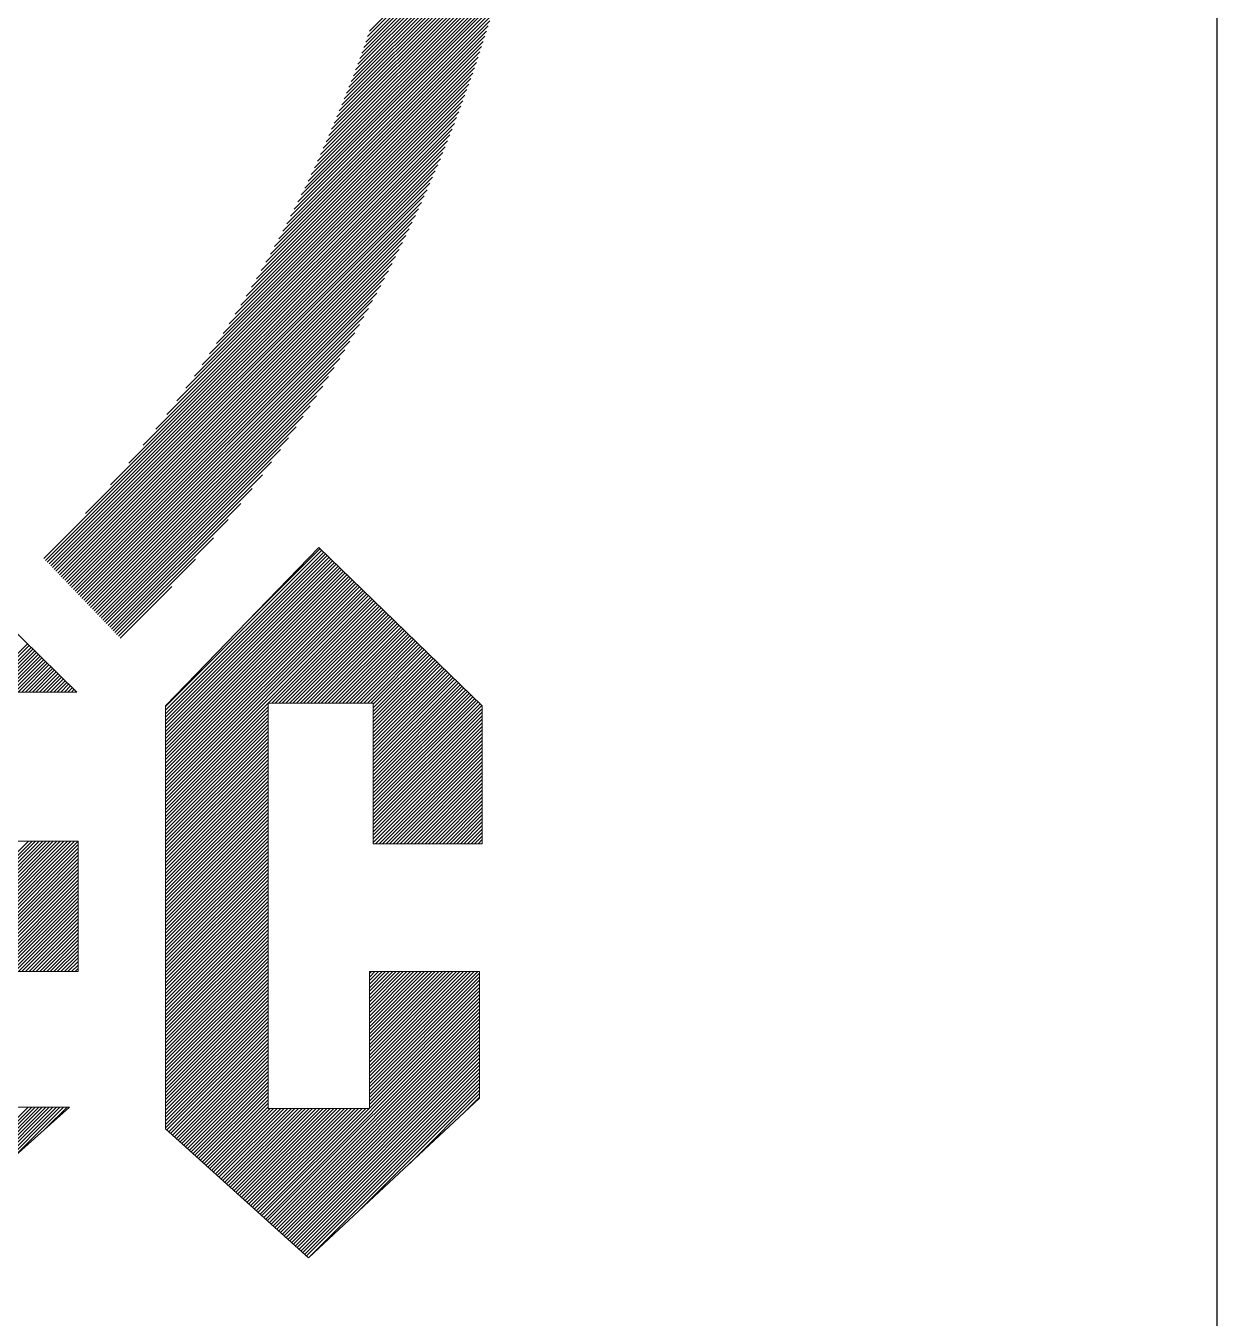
# Model space of a CAD drawing. Header units: inches. Extents: x 35 to 2894, y 23 to 617.
# Drawn here: x 855.64 to 865.16, y 117.22 to 127.54 of the extents above; entities that cross this region are included whole.
import ezdxf

# ---------------------------------------------------------------- set-up
doc = ezdxf.new("R2010")
doc.units = ezdxf.units.IN
doc.header["$MEASUREMENT"] = 0
doc.layers.add('Layer 1', color=7, linetype='Continuous')
doc.layers.add('ONDOCS', color=7, linetype='Continuous', lineweight=0)

msp = doc.modelspace()

# ---------------------------------------------------------------- linework, layer by layer
at = {"layer": 'Layer 1', "color": 0, "lineweight": 9}
msp.add_lwpolyline([(45.012, 606.841), (865.156, 606.841), (865.156, 32.767), (45.012, 32.767), (45.012, 606.841)], dxfattribs=at)
at = {"layer": 'Layer 1', "color": 0, "lineweight": -3}
msp.add_lwpolyline([(865.156, 32.767), (865.156, 254.817)], dxfattribs=at)
at = {"layer": 'ONDOCS', "color": 7, "linetype": 'Continuous', "lineweight": 0, "ltscale": 100}
for p, q in [((858.354, 127.415), (859.624, 128.684)), ((858.369, 127.458), (859.631, 128.72)), ((858.384, 127.501), (859.638, 128.755)), ((858.306, 127.282), (859.601, 128.577)), ((858.322, 127.327), (859.609, 128.613)), ((858.338, 127.371), (859.616, 128.649)), ((858.273, 127.192), (859.586, 128.505)), ((858.29, 127.237), (859.593, 128.541)), ((858.22, 127.054), (859.561, 128.395)), ((858.238, 127.1), (859.569, 128.432)), ((858.255, 127.146), (859.577, 128.468)), ((858.163, 126.913), (859.535, 128.284)), ((858.182, 126.96), (859.544, 128.321)), ((858.201, 127.007), (859.552, 128.358)), ((858.103, 126.767), (859.507, 128.172)), ((858.123, 126.816), (859.517, 128.21)), ((858.143, 126.865), (859.526, 128.247)), ((858.06, 126.668), (859.488, 128.096)), ((858.081, 126.718), (859.498, 128.134)), ((857.992, 126.515), (859.458, 127.981)), ((858.015, 126.567), (859.468, 128.02)), ((858.038, 126.617), (859.478, 128.058)), ((857.919, 126.357), (859.426, 127.864)), ((857.944, 126.41), (859.437, 127.903)), ((857.968, 126.463), (859.447, 127.942)), ((857.867, 126.248), (859.404, 127.785)), ((857.893, 126.303), (859.415, 127.825)), ((857.783, 126.08), (859.369, 127.666)), ((857.812, 126.137), (859.381, 127.706)), ((857.839, 126.193), (859.392, 127.746)), ((857.692, 125.904), (859.332, 127.544)), ((857.723, 125.963), (859.345, 127.585)), ((857.753, 126.022), (859.357, 127.625)), ((857.626, 125.781), (859.306, 127.462)), ((857.659, 125.843), (859.319, 127.503)), ((857.556, 125.655), (859.28, 127.378)), ((857.592, 125.719), (859.293, 127.42)), ((857.441, 125.455), (859.238, 127.252)), ((857.481, 125.523), (859.252, 127.294)), ((857.519, 125.589), (859.266, 127.336)), ((857.356, 125.313), (859.209, 127.166)), ((857.399, 125.385), (859.223, 127.209)), ((857.214, 125.086), (859.163, 127.035)), ((857.263, 125.164), (859.178, 127.079)), ((857.311, 125.24), (859.194, 127.123)), ((857.106, 124.922), (859.131, 126.946)), ((857.161, 125.006), (859.147, 126.991)), ((856.985, 124.744), (859.097, 126.856)), ((857.047, 124.835), (859.114, 126.902)), ((856.765, 124.439), (859.045, 126.719)), ((856.845, 124.547), (859.062, 126.765)), ((856.917, 124.648), (859.08, 126.811)), ((856.576, 124.194), (859.008, 126.625)), ((856.676, 124.322), (859.026, 126.672)), ((856.316, 123.877), (858.969, 126.531)), ((856.46, 124.049), (858.989, 126.578)), ((855.782, 123.287), (858.929, 126.434)), ((856.115, 123.648), (858.95, 126.482)), ((855.796, 123.272), (858.909, 126.385)), ((855.81, 123.258), (858.888, 126.336)), ((855.824, 123.244), (858.866, 126.286)), ((855.838, 123.229), (858.844, 126.235)), ((855.852, 123.215), (858.822, 126.185)), ((855.865, 123.2), (858.799, 126.133)), ((855.879, 123.186), (858.775, 126.082)), ((855.893, 123.171), (858.751, 126.029)), ((855.907, 123.157), (858.726, 125.976)), ((855.921, 123.142), (858.701, 125.923)), ((855.935, 123.128), (858.675, 125.868)), ((855.949, 123.114), (858.649, 125.814)), ((855.962, 123.099), (858.621, 125.758)), ((855.976, 123.085), (858.593, 125.702)), ((855.99, 123.07), (858.565, 125.645)), ((856.004, 123.056), (858.535, 125.587)), ((856.018, 123.041), (858.505, 125.529)), ((856.032, 123.027), (858.474, 125.469)), ((856.046, 123.013), (858.442, 125.409)), ((856.059, 122.998), (858.409, 125.348)), ((856.073, 122.984), (858.375, 125.285)), ((856.087, 122.969), (858.34, 125.222)), ((856.101, 122.955), (858.304, 125.157)), ((856.115, 122.94), (858.266, 125.092)), ((856.129, 122.926), (858.227, 125.025)), ((856.143, 122.911), (858.187, 124.956)), ((856.156, 122.897), (858.146, 124.886)), ((856.17, 122.883), (858.102, 124.814)), ((856.184, 122.868), (858.057, 124.741)), ((856.198, 122.854), (858.01, 124.666)), ((856.212, 122.839), (857.961, 124.588)), ((856.226, 122.825), (857.909, 124.508)), ((856.24, 122.81), (857.855, 124.425)), ((856.253, 122.796), (857.797, 124.34)), ((856.267, 122.782), (857.737, 124.251)), ((856.281, 122.767), (857.672, 124.158)), ((856.295, 122.753), (857.602, 124.06)), ((856.309, 122.738), (857.528, 123.957)), ((856.323, 122.724), (857.446, 123.847)), ((856.337, 122.709), (857.356, 123.728)), ((856.35, 122.695), (857.254, 123.599)), ((856.364, 122.68), (857.137, 123.453)), ((856.755, 122.104), (858.003, 123.353)), ((856.755, 122.076), (858.018, 123.339)), ((856.755, 122.047), (858.032, 123.325)), ((856.755, 122.019), (858.046, 123.311)), ((857.391, 122.769), (857.989, 123.367)), ((856.378, 122.666), (856.995, 123.283)), ((856.755, 121.991), (858.061, 123.297)), ((856.755, 121.963), (858.075, 123.283)), ((856.755, 121.934), (858.089, 123.269)), ((856.755, 121.906), (858.104, 123.255)), ((856.755, 121.878), (858.118, 123.241)), ((856.755, 121.849), (858.133, 123.227)), ((856.755, 121.821), (858.147, 123.214)), ((856.755, 121.793), (858.161, 123.2)), ((856.755, 121.764), (858.176, 123.186)), ((856.755, 121.736), (858.19, 123.172)), ((856.755, 121.708), (858.204, 123.158)), ((856.755, 121.68), (858.219, 123.144)), ((856.755, 121.651), (858.233, 123.13)), ((856.755, 121.623), (858.248, 123.116)), ((856.392, 122.652), (856.805, 123.065)), ((856.755, 121.595), (858.262, 123.102)), ((856.755, 121.566), (858.276, 123.088)), ((856.755, 121.538), (858.291, 123.074)), ((856.755, 121.51), (858.305, 123.06)), ((856.755, 121.482), (858.319, 123.046)), ((856.755, 121.453), (858.334, 123.033)), ((856.755, 121.425), (858.348, 123.019)), ((856.755, 121.397), (858.363, 123.005)), ((856.755, 121.368), (858.377, 122.991)), ((856.755, 121.34), (858.391, 122.977)), ((857.574, 122.132), (858.406, 122.963)), ((857.603, 122.132), (858.42, 122.949)), ((857.631, 122.132), (858.434, 122.935)), ((857.659, 122.132), (858.449, 122.921)), ((857.687, 122.132), (858.463, 122.907)), ((857.716, 122.132), (858.477, 122.893)), ((857.744, 122.132), (858.492, 122.879)), ((857.772, 122.132), (858.506, 122.865)), ((857.801, 122.132), (858.521, 122.851)), ((857.829, 122.132), (858.535, 122.838)), ((857.857, 122.132), (858.549, 122.824)), ((857.886, 122.132), (858.564, 122.81)), ((857.914, 122.132), (858.578, 122.796)), ((857.942, 122.132), (858.592, 122.782)), ((857.97, 122.132), (858.607, 122.768)), ((857.999, 122.132), (858.621, 122.754)), ((858.027, 122.132), (858.636, 122.74)), ((858.055, 122.132), (858.65, 122.726)), ((858.084, 122.132), (858.664, 122.712)), ((858.112, 122.132), (858.679, 122.698)), ((855.267, 122.22), (855.652, 122.605)), ((855.295, 122.22), (855.666, 122.591)), ((858.14, 122.132), (858.693, 122.684)), ((858.168, 122.132), (858.707, 122.67)), ((858.197, 122.132), (858.722, 122.657)), ((858.225, 122.132), (858.736, 122.643)), ((858.253, 122.132), (858.751, 122.629)), ((858.282, 122.132), (858.765, 122.615)), ((858.31, 122.132), (858.779, 122.601)), ((858.338, 122.132), (858.794, 122.587)), ((855.323, 122.22), (855.68, 122.577)), ((855.352, 122.22), (855.695, 122.563)), ((855.38, 122.22), (855.709, 122.549)), ((855.408, 122.22), (855.723, 122.535)), ((855.436, 122.22), (855.738, 122.521)), ((855.465, 122.22), (855.752, 122.507)), ((855.493, 122.22), (855.766, 122.493)), ((858.367, 122.132), (858.808, 122.573)), ((858.395, 122.132), (858.822, 122.559)), ((858.414, 122.123), (858.837, 122.545)), ((858.414, 122.094), (858.851, 122.531)), ((858.414, 122.066), (858.865, 122.517)), ((858.414, 122.038), (858.88, 122.503)), ((858.414, 122.009), (858.894, 122.489)), ((855.521, 122.22), (855.78, 122.479)), ((855.55, 122.22), (855.795, 122.465)), ((855.578, 122.22), (855.809, 122.451)), ((855.606, 122.22), (855.823, 122.437)), ((855.635, 122.22), (855.838, 122.423)), ((855.663, 122.22), (855.852, 122.409)), ((855.691, 122.22), (855.866, 122.395)), ((855.719, 122.22), (855.88, 122.381)), ((858.414, 121.981), (858.909, 122.476)), ((858.414, 121.953), (858.923, 122.462)), ((858.414, 121.925), (858.937, 122.448)), ((858.414, 121.896), (858.952, 122.434)), ((858.414, 121.868), (858.966, 122.42)), ((858.414, 121.84), (858.98, 122.406)), ((858.414, 121.811), (858.995, 122.392)), ((855.748, 122.22), (855.895, 122.367)), ((855.776, 122.22), (855.909, 122.353)), ((855.804, 122.22), (855.923, 122.339)), ((855.833, 122.22), (855.938, 122.325)), ((855.861, 122.22), (855.952, 122.311)), ((855.889, 122.22), (855.966, 122.297)), ((855.918, 122.22), (855.98, 122.283)), ((858.414, 121.783), (859.009, 122.378)), ((858.414, 121.755), (859.024, 122.364)), ((858.414, 121.726), (859.038, 122.35)), ((858.414, 121.698), (859.052, 122.336)), ((858.414, 121.67), (859.067, 122.322)), ((858.414, 121.642), (859.081, 122.308)), ((858.414, 121.613), (859.095, 122.295)), ((858.414, 121.585), (859.11, 122.281)), ((855.946, 122.22), (855.995, 122.269)), ((855.974, 122.22), (856.009, 122.255)), ((856.002, 122.22), (856.023, 122.241)), ((856.031, 122.22), (856.038, 122.227)), ((858.414, 121.557), (859.124, 122.267)), ((858.414, 121.528), (859.139, 122.253)), ((858.414, 121.5), (859.153, 122.239)), ((858.414, 121.472), (859.167, 122.225)), ((858.414, 121.444), (859.182, 122.211)), ((858.414, 121.415), (859.196, 122.197)), ((858.414, 121.387), (859.21, 122.183)), ((856.755, 121.312), (857.574, 122.131)), ((856.755, 121.283), (857.574, 122.103)), ((856.755, 121.255), (857.574, 122.075)), ((858.414, 121.359), (859.225, 122.169)), ((858.414, 121.33), (859.239, 122.155)), ((858.414, 121.302), (859.253, 122.141)), ((858.414, 121.274), (859.268, 122.127)), ((858.414, 121.245), (859.282, 122.113)), ((858.414, 121.217), (859.284, 122.087)), ((856.755, 121.227), (857.574, 122.047)), ((856.755, 121.199), (857.574, 122.018)), ((856.755, 121.17), (857.574, 121.99)), ((858.414, 121.189), (859.284, 122.059)), ((858.414, 121.161), (859.284, 122.031)), ((858.414, 121.132), (859.284, 122.003)), ((858.414, 121.104), (859.284, 121.974)), ((856.755, 121.142), (857.574, 121.962)), ((856.755, 121.114), (857.574, 121.933)), ((856.755, 121.085), (857.574, 121.905)), ((856.755, 121.057), (857.574, 121.877)), ((858.414, 121.076), (859.284, 121.946)), ((858.414, 121.047), (859.284, 121.918)), ((858.414, 121.019), (859.284, 121.889)), ((856.755, 121.029), (857.574, 121.849)), ((856.755, 121.001), (857.574, 121.82)), ((856.755, 120.972), (857.574, 121.792)), ((856.755, 120.944), (857.574, 121.764)), ((858.432, 121.008), (859.284, 121.861)), ((858.46, 121.008), (859.284, 121.833)), ((858.488, 121.008), (859.284, 121.805)), ((858.517, 121.008), (859.284, 121.776)), ((856.755, 120.916), (857.574, 121.735)), ((856.755, 120.887), (857.574, 121.707)), ((856.755, 120.859), (857.574, 121.679)), ((858.545, 121.008), (859.284, 121.748)), ((858.573, 121.008), (859.284, 121.72)), ((858.601, 121.008), (859.284, 121.691)), ((858.63, 121.008), (859.284, 121.663)), ((856.755, 120.831), (857.574, 121.65)), ((856.755, 120.802), (857.574, 121.622)), ((856.755, 120.774), (857.574, 121.594)), ((856.755, 120.746), (857.574, 121.566)), ((858.658, 121.008), (859.284, 121.635)), ((858.686, 121.008), (859.284, 121.606)), ((858.715, 121.008), (859.284, 121.578)), ((856.755, 120.718), (857.574, 121.537)), ((856.755, 120.689), (857.574, 121.509)), ((856.755, 120.661), (857.574, 121.481)), ((856.755, 120.633), (857.574, 121.452)), ((858.743, 121.008), (859.284, 121.55)), ((858.771, 121.008), (859.284, 121.522)), ((858.799, 121.008), (859.284, 121.493)), ((858.828, 121.008), (859.284, 121.465)), ((856.755, 120.604), (857.574, 121.424)), ((856.755, 120.576), (857.574, 121.396)), ((856.755, 120.548), (857.574, 121.368)), ((858.856, 121.008), (859.284, 121.437)), ((858.884, 121.008), (859.284, 121.408)), ((858.913, 121.008), (859.284, 121.38)), ((858.941, 121.008), (859.284, 121.352)), ((856.755, 120.52), (857.574, 121.339)), ((856.755, 120.491), (857.574, 121.311)), ((856.755, 120.463), (857.574, 121.283)), ((856.755, 120.435), (857.574, 121.254)), ((858.969, 121.008), (859.284, 121.323)), ((858.998, 121.008), (859.284, 121.295)), ((859.026, 121.008), (859.284, 121.267)), ((856.755, 120.406), (857.574, 121.226)), ((856.755, 120.378), (857.574, 121.198)), ((856.755, 120.35), (857.574, 121.169)), ((856.755, 120.321), (857.574, 121.141)), ((859.054, 121.008), (859.284, 121.239)), ((859.082, 121.008), (859.284, 121.21)), ((859.111, 121.008), (859.284, 121.182)), ((859.139, 121.008), (859.284, 121.154)), ((856.755, 120.293), (857.574, 121.113)), ((856.755, 120.265), (857.574, 121.085)), ((856.755, 120.237), (857.574, 121.056)), ((859.167, 121.008), (859.284, 121.125)), ((859.196, 121.008), (859.284, 121.097)), ((859.224, 121.008), (859.284, 121.069)), ((859.252, 121.008), (859.284, 121.041)), ((854.617, 119.986), (855.659, 121.028)), ((854.645, 119.986), (855.688, 121.028)), ((854.674, 119.986), (855.716, 121.028)), ((854.702, 119.986), (855.744, 121.028)), ((854.73, 119.986), (855.773, 121.028)), ((854.759, 119.986), (855.801, 121.028)), ((854.787, 119.986), (855.829, 121.028)), ((854.815, 119.986), (855.857, 121.028)), ((854.843, 119.986), (855.886, 121.028)), ((854.872, 119.986), (855.914, 121.028)), ((854.9, 119.986), (855.942, 121.028)), ((854.928, 119.986), (855.971, 121.028)), ((854.957, 119.986), (855.999, 121.028)), ((854.985, 119.986), (856.027, 121.028)), ((855.013, 119.986), (856.056, 121.028)), ((855.041, 119.986), (856.056, 121.001)), ((855.07, 119.986), (856.056, 120.973)), ((855.098, 119.986), (856.056, 120.944)), ((856.755, 120.208), (857.574, 121.028)), ((856.755, 120.18), (857.574, 121)), ((856.755, 120.152), (857.574, 120.971)), ((856.755, 120.123), (857.574, 120.943)), ((859.28, 121.008), (859.284, 121.012)), ((855.126, 119.986), (856.056, 120.916)), ((855.155, 119.986), (856.056, 120.888)), ((855.183, 119.986), (856.056, 120.859)), ((855.211, 119.986), (856.056, 120.831)), ((856.755, 120.095), (857.574, 120.915)), ((856.755, 120.067), (857.574, 120.887)), ((856.755, 120.038), (857.574, 120.858)), ((855.24, 119.986), (856.056, 120.803)), ((855.268, 119.986), (856.056, 120.775)), ((855.296, 119.986), (856.056, 120.746)), ((856.755, 120.01), (857.574, 120.83)), ((856.755, 119.982), (857.574, 120.802)), ((856.755, 119.954), (857.574, 120.773)), ((856.755, 119.925), (857.574, 120.745)), ((855.324, 119.986), (856.056, 120.718)), ((855.353, 119.986), (856.056, 120.69)), ((855.381, 119.986), (856.056, 120.661)), ((855.409, 119.986), (856.056, 120.633)), ((856.755, 119.897), (857.574, 120.717)), ((856.755, 119.869), (857.574, 120.688)), ((856.755, 119.84), (857.574, 120.66)), ((856.755, 119.812), (857.574, 120.632)), ((855.438, 119.986), (856.056, 120.605)), ((855.466, 119.986), (856.056, 120.576)), ((855.494, 119.986), (856.056, 120.548)), ((856.755, 119.784), (857.574, 120.604)), ((856.755, 119.756), (857.574, 120.575)), ((856.755, 119.727), (857.574, 120.547)), ((855.523, 119.986), (856.056, 120.52)), ((855.551, 119.986), (856.056, 120.492)), ((855.579, 119.986), (856.056, 120.463)), ((855.607, 119.986), (856.056, 120.435)), ((856.755, 119.699), (857.574, 120.519)), ((856.755, 119.671), (857.574, 120.49)), ((856.755, 119.642), (857.574, 120.462)), ((856.755, 119.614), (857.574, 120.434)), ((855.636, 119.986), (856.056, 120.407)), ((855.664, 119.986), (856.056, 120.378)), ((855.692, 119.986), (856.056, 120.35)), ((855.721, 119.986), (856.056, 120.322)), ((856.755, 119.586), (857.574, 120.405)), ((856.755, 119.557), (857.574, 120.377)), ((856.755, 119.529), (857.574, 120.349)), ((856.755, 119.501), (857.574, 120.321)), ((855.749, 119.986), (856.056, 120.293)), ((855.777, 119.986), (856.056, 120.265)), ((855.805, 119.986), (856.056, 120.237)), ((856.755, 119.473), (857.574, 120.292)), ((856.755, 119.444), (857.574, 120.264)), ((856.755, 119.416), (857.574, 120.236)), ((855.834, 119.986), (856.056, 120.209)), ((855.862, 119.986), (856.056, 120.18)), ((855.89, 119.986), (856.056, 120.152)), ((855.919, 119.986), (856.056, 120.124)), ((856.755, 119.388), (857.574, 120.207)), ((856.755, 119.359), (857.574, 120.179)), ((856.755, 119.331), (857.574, 120.151)), ((856.755, 119.303), (857.574, 120.123)), ((855.947, 119.986), (856.056, 120.095)), ((855.975, 119.986), (856.056, 120.067)), ((856.004, 119.986), (856.056, 120.039)), ((856.032, 119.986), (856.056, 120.011)), ((856.755, 119.275), (857.574, 120.094)), ((856.755, 119.246), (857.574, 120.066)), ((856.755, 119.218), (857.574, 120.038)), ((856.755, 119.19), (857.574, 120.009)), ((856.755, 119.161), (857.574, 119.981)), ((856.755, 119.133), (857.574, 119.953)), ((856.755, 119.105), (857.574, 119.924)), ((858.384, 119.97), (858.4, 119.986)), ((858.384, 119.942), (858.428, 119.986)), ((858.384, 119.914), (858.456, 119.986)), ((858.384, 119.885), (858.485, 119.986)), ((858.384, 119.857), (858.513, 119.986)), ((858.384, 119.829), (858.541, 119.986)), ((858.384, 119.8), (858.57, 119.986)), ((858.384, 119.772), (858.598, 119.986)), ((858.384, 119.744), (858.626, 119.986)), ((858.384, 119.715), (858.654, 119.986)), ((858.384, 119.687), (858.683, 119.986)), ((858.384, 119.659), (858.711, 119.986)), ((858.384, 119.631), (858.739, 119.986)), ((858.384, 119.602), (858.768, 119.986)), ((858.384, 119.574), (858.796, 119.986)), ((858.384, 119.546), (858.824, 119.986)), ((858.384, 119.517), (858.853, 119.986)), ((858.384, 119.489), (858.881, 119.986)), ((858.384, 119.461), (858.909, 119.986)), ((858.384, 119.432), (858.937, 119.986)), ((858.384, 119.404), (858.966, 119.986)), ((858.384, 119.376), (858.994, 119.986)), ((858.384, 119.348), (859.022, 119.986)), ((858.384, 119.319), (859.051, 119.986)), ((858.384, 119.291), (859.079, 119.986)), ((858.384, 119.263), (859.107, 119.986)), ((858.384, 119.234), (859.136, 119.986)), ((858.384, 119.206), (859.164, 119.986)), ((858.384, 119.178), (859.192, 119.986)), ((858.384, 119.15), (859.22, 119.986)), ((858.384, 119.121), (859.249, 119.986)), ((858.384, 119.093), (859.264, 119.973)), ((858.384, 119.065), (859.264, 119.945)), ((858.384, 119.036), (859.264, 119.917)), ((856.755, 119.076), (857.574, 119.896)), ((856.755, 119.048), (857.574, 119.868)), ((856.755, 119.02), (857.574, 119.84)), ((856.755, 118.992), (857.574, 119.811)), ((858.384, 119.008), (859.264, 119.888)), ((858.384, 118.98), (859.264, 119.86)), ((858.384, 118.951), (859.264, 119.832)), ((858.384, 118.923), (859.264, 119.804)), ((856.755, 118.963), (857.574, 119.783)), ((856.755, 118.935), (857.574, 119.755)), ((856.755, 118.907), (857.574, 119.726)), ((856.755, 118.878), (857.574, 119.698)), ((857.54, 118.022), (859.264, 119.747)), ((857.555, 118.009), (859.264, 119.719)), ((858.384, 118.895), (859.264, 119.775)), ((856.755, 118.85), (857.574, 119.67)), ((856.755, 118.822), (857.574, 119.642)), ((856.755, 118.794), (857.574, 119.613)), ((857.569, 117.996), (859.264, 119.69)), ((857.584, 117.982), (859.264, 119.662)), ((857.599, 117.969), (859.264, 119.634)), ((857.614, 117.955), (859.264, 119.606)), ((856.755, 118.765), (857.574, 119.585)), ((856.755, 118.737), (857.574, 119.557)), ((856.766, 118.721), (857.574, 119.528)), ((856.781, 118.707), (857.574, 119.5)), ((857.629, 117.942), (859.264, 119.577)), ((857.644, 117.929), (859.264, 119.549)), ((857.659, 117.915), (859.264, 119.521)), ((857.674, 117.902), (859.264, 119.492)), ((856.796, 118.694), (857.574, 119.472)), ((856.811, 118.68), (857.574, 119.443)), ((856.826, 118.667), (857.574, 119.415)), ((856.841, 118.653), (857.574, 119.387)), ((857.688, 117.888), (859.264, 119.464)), ((857.703, 117.875), (859.264, 119.436)), ((857.718, 117.861), (859.264, 119.407)), ((856.856, 118.64), (857.574, 119.359)), ((856.871, 118.627), (857.574, 119.33)), ((856.885, 118.613), (857.574, 119.302)), ((857.733, 117.848), (859.264, 119.379)), ((857.748, 117.835), (859.264, 119.351)), ((857.763, 117.821), (859.264, 119.323)), ((857.778, 117.808), (859.264, 119.294)), ((856.9, 118.6), (857.574, 119.274)), ((856.915, 118.586), (857.574, 119.245)), ((856.93, 118.573), (857.574, 119.217)), ((856.945, 118.559), (857.574, 119.189)), ((857.793, 117.794), (859.264, 119.266)), ((857.807, 117.781), (859.264, 119.238)), ((857.822, 117.767), (859.264, 119.209)), ((857.837, 117.754), (859.264, 119.181)), ((856.96, 118.546), (857.574, 119.161)), ((856.975, 118.533), (857.574, 119.132)), ((856.989, 118.519), (857.574, 119.104)), ((857.004, 118.506), (857.574, 119.076)), ((857.852, 117.741), (859.264, 119.153)), ((857.867, 117.727), (859.264, 119.125)), ((857.882, 117.714), (859.264, 119.096)), ((857.019, 118.492), (857.574, 119.047)), ((857.034, 118.479), (857.574, 119.019)), ((857.049, 118.465), (857.574, 118.991)), ((857.897, 117.7), (859.264, 119.068)), ((858.281, 118.057), (859.264, 119.04)), ((858.706, 118.453), (859.264, 119.011)), ((859.13, 118.849), (859.264, 118.983)), ((854.54, 117.786), (855.656, 118.903)), ((854.555, 117.773), (855.685, 118.903)), ((854.57, 117.76), (855.713, 118.903)), ((854.585, 117.747), (855.741, 118.903)), ((854.6, 117.734), (855.77, 118.903)), ((854.615, 117.72), (855.798, 118.903)), ((854.63, 117.707), (855.826, 118.903)), ((854.74, 117.789), (855.854, 118.903)), ((855.005, 118.025), (855.883, 118.903)), ((855.27, 118.262), (855.911, 118.903)), ((855.535, 118.498), (855.939, 118.903)), ((855.799, 118.735), (855.968, 118.903)), ((857.064, 118.452), (857.574, 118.962)), ((857.079, 118.439), (857.574, 118.934)), ((857.094, 118.425), (857.574, 118.906)), ((857.108, 118.412), (857.59, 118.893)), ((857.123, 118.398), (857.618, 118.893)), ((857.138, 118.385), (857.646, 118.893)), ((857.153, 118.371), (857.675, 118.893)), ((857.168, 118.358), (857.703, 118.893)), ((857.183, 118.345), (857.731, 118.893)), ((857.198, 118.331), (857.76, 118.893)), ((857.213, 118.318), (857.788, 118.893)), ((857.227, 118.304), (857.816, 118.893)), ((857.242, 118.291), (857.845, 118.893)), ((857.257, 118.278), (857.873, 118.893)), ((857.272, 118.264), (857.901, 118.893)), ((857.287, 118.251), (857.929, 118.893)), ((857.302, 118.237), (857.958, 118.893)), ((857.317, 118.224), (857.986, 118.893)), ((857.332, 118.21), (858.014, 118.893)), ((857.346, 118.197), (858.043, 118.893)), ((857.361, 118.184), (858.071, 118.893)), ((857.376, 118.17), (858.099, 118.893)), ((857.391, 118.157), (858.127, 118.893)), ((857.406, 118.143), (858.156, 118.893)), ((857.421, 118.13), (858.184, 118.893)), ((857.436, 118.116), (858.212, 118.893)), ((857.45, 118.103), (858.241, 118.893)), ((857.465, 118.09), (858.269, 118.893)), ((857.48, 118.076), (858.297, 118.893)), ((857.495, 118.063), (858.326, 118.893)), ((857.51, 118.049), (858.354, 118.893)), ((857.525, 118.036), (858.382, 118.893))]:
    msp.add_line(p, q, dxfattribs=at)
at = {"layer": 'ONDOCS', "color": 7, "linetype": 'Continuous', "lineweight": 0, "ltscale": 100, "flags": 128}
for points in [[(856.045, 122.22), (854.732, 123.507), (853.314, 122.192), (853.314, 118.859), (854.639, 117.699), (855.988, 118.903), (854.245, 118.903), (854.245, 119.986), (856.056, 119.986), (856.056, 121.028), (854.233, 121.028), (854.233, 122.22)], [(857.979, 123.376), (859.284, 122.111), (859.284, 121.008), (858.414, 121.008), (858.414, 122.132), (857.574, 122.132), (857.574, 118.893), (858.384, 118.893), (858.384, 119.986), (859.264, 119.986), (859.264, 118.974), (857.898, 117.699), (856.755, 118.731), (856.755, 122.111)]]:
    msp.add_lwpolyline(points, close=True, dxfattribs=at)

doc.saveas('drawing.dxf')
